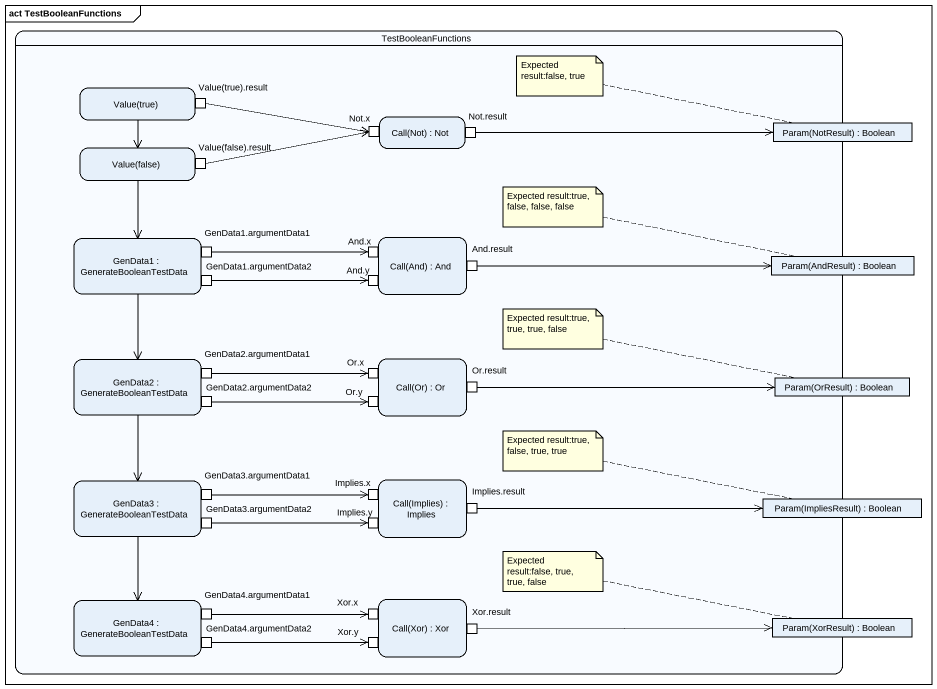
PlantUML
@startuml
mainframe act TestBooleanFunctions
hide empty description
state TestBooleanFunctions {
  state "Value(true)" as Value_true {
    state "Value(true).result" as Value_true_result <<outputPin>>
  }
  state "Call(Not) : Not" as Call_Not {
    state "Not.x" as Not_x <<inputPin>>
    state "Not.result" as Not_result <<outputPin>>
  }
  state "Param(NotResult) : Boolean" as Param_NotResult <<object>>
  state "Value(false)" as Value_false {
    state "Value(false).result" as Value_false_result <<outputPin>>
  }
  state "GenData1 : GenerateBooleanTestData" as GenData1 {
    state "GenData1.argumentData1" as GenData1_argumentData1 <<outputPin>>
    state "GenData1.argumentData2" as GenData1_argumentData2 <<outputPin>>
  }
  state "Call(And) : And" as Call_And {
    state "And.x" as And_x <<inputPin>>
    state "And.y" as And_y <<inputPin>>
    state "And.result" as And_result <<outputPin>>
  }
  state "Param(AndResult) : Boolean" as Param_AndResult <<object>>
  state "GenData2 : GenerateBooleanTestData" as GenData2 {
    state "GenData2.argumentData1" as GenData2_argumentData1 <<outputPin>>
    state "GenData2.argumentData2" as GenData2_argumentData2 <<outputPin>>
  }
  state "Call(Or) : Or" as Call_Or {
    state "Or.x" as Or_x <<inputPin>>
    state "Or.result" as Or_result <<outputPin>>
    state "Or.y" as Or_y <<inputPin>>
  }
  state "Param(OrResult) : Boolean" as Param_OrResult <<object>>
  state "GenData3 : GenerateBooleanTestData" as GenData3 {
    state "GenData3.argumentData1" as GenData3_argumentData1 <<outputPin>>
    state "GenData3.argumentData2" as GenData3_argumentData2 <<outputPin>>
  }
  state "Call(Implies) : Implies" as Call_Implies {
    state "Implies.x" as Implies_x <<inputPin>>
    state "Implies.result" as Implies_result <<outputPin>>
    state "Implies.y" as Implies_y <<inputPin>>
  }
  state "Param(ImpliesResult) : Boolean" as Param_ImpliesResult <<object>>
  state "GenData4 : GenerateBooleanTestData" as GenData4 {
    state "GenData4.argumentData1" as GenData4_argumentData1 <<outputPin>>
    state "GenData4.argumentData2" as GenData4_argumentData2 <<outputPin>>
  }
  state "Call(Xor) : Xor" as Call_Xor {
    state "Xor.x" as Xor_x <<inputPin>>
    state "Xor.result" as Xor_result <<outputPin>>
    state "Xor.y" as Xor_y <<inputPin>>
  }
  state "Param(XorResult) : Boolean" as Param_XorResult <<object>>
}
Value_true --> Value_false
Value_true_result -right-> Not_x
Value_false --> GenData1
Value_false_result -right-> Not_x
Not_result -right-> Param_NotResult
GenData1 --> GenData2
GenData1_argumentData1 -right-> And_x
GenData1_argumentData2 -right-> And_y
And_result -right-> Param_AndResult
GenData2 --> GenData3
GenData2_argumentData1 -right-> Or_x
Or_result -right-> Param_OrResult
GenData2_argumentData2 -right-> Or_y
GenData3 --> GenData4
GenData3_argumentData1 -right-> Implies_x
Implies_result -right-> Param_ImpliesResult
GenData3_argumentData2 -right-> Implies_y
GenData4_argumentData1 -right-> Xor_x
Xor_result -right-> Param_XorResult
GenData4_argumentData2 -right-> Xor_y
note left of Param_NotResult : Expected result:false, true
note left of Param_AndResult : Expected result:true, false, false, false
note left of Param_OrResult : Expected result:true, true, true, false
note left of Param_ImpliesResult : Expected result:true, false, true, true
note left of Param_XorResult : Expected result:false, true, true, false
@enduml
